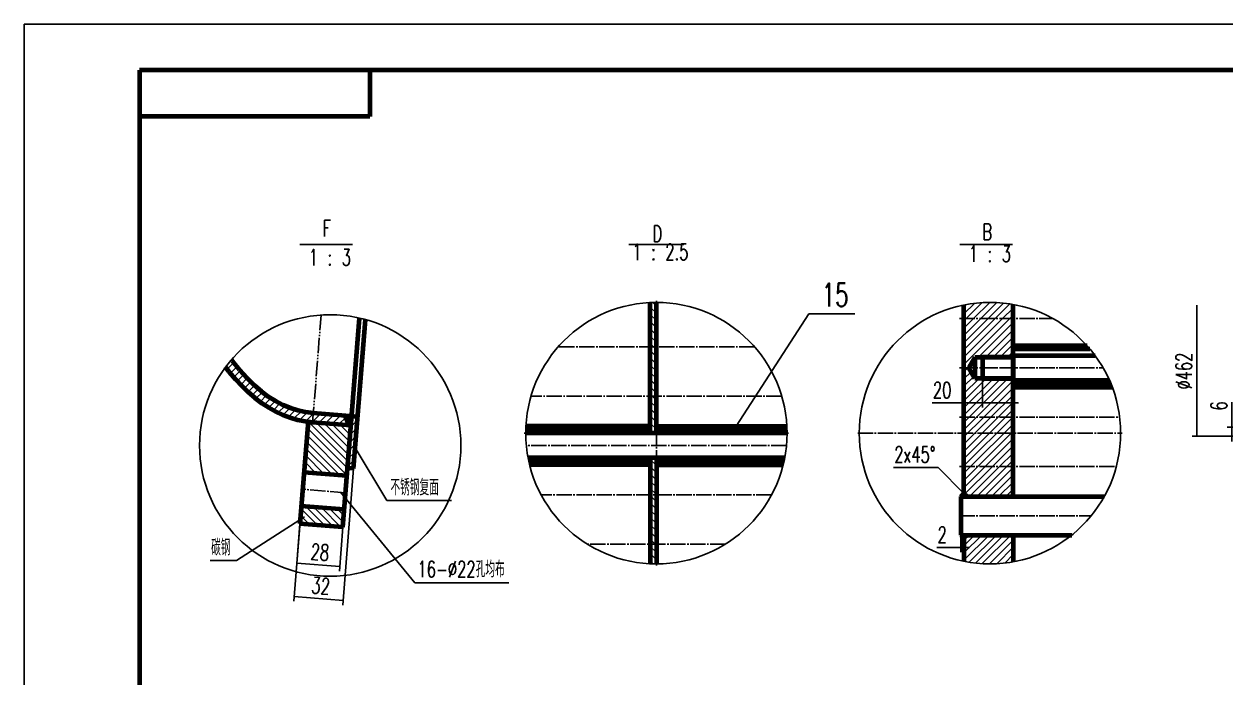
# Model space of a CAD drawing. Header units: millimetres. Extents: x -2673 to 2673, y -4526 to 1890.
# Drawn here: x -2673 to -327, y 615 to 1890 of the extents above; entities that cross this region are included whole.
import ezdxf

# ---------------------------------------------------------------- set-up
doc = ezdxf.new("R2010")
doc.units = ezdxf.units.MM
doc.linetypes.add('EB_DASHDOT', pattern=[39, 30, -3, 3, -3])
doc.linetypes.add('EB_DASHDOTDOT', pattern=[45, 30, -3, 3, -3, 3, -3])
for name, color, linetype, lineweight in [('CAXA0', 7, 'Continuous', 70), ('CAXA1', 1, 'EB_DASHDOT', 25), ('CAXA3', 7, 'Continuous', 25), ('CAXA4', 3, 'Continuous', 25), ('CAXA5', 4, 'Continuous', 25)]:
    doc.layers.add(name, color=color, linetype=linetype, lineweight=lineweight)
doc.styles.add('机械', font='txt.shx', dxfattribs={"width": 0.667, "height": 15, "bigfont": 'gbcbig.shx'})
doc.dimstyles.new('标准', dxfattribs={"dimscale": 9, "dimtxt": 3.5, "dimasz": 1.2, "dimexe": 1, "dimexo": 0, "dimtad": 1, "dimdec": 1, "dimzin": 12, "dimdsep": 46, "dimtxsty": '机械', "dimcen": 0, "dimdle": 1.1, "dimaunit": 1, "dimazin": 2, "dimtfac": 1, "dimtdec": 3, "dimtmove": 0, "dimatfit": 3, "dimfxl": 0, "dimtolj": 1, "dimtzin": 0, "dimarcsym": 0})

# ---------------------------------------------------------------- blocks, each defined once
blk = doc.blocks.new('CAXBLOCK40')
at = {"layer": 'CAXA3', "color": 0, "linetype": 'Continuous', "lineweight": 25}
for p, q in [((-1439, 1028.9), (-1451, 1040.9)), ((-1439, 1043.1), (-1440.1, 1044.1)), ((-1439, 1014.8), (-1451, 1026.8)), ((-1439, 1000.6), (-1451, 1012.6)), ((-1439, 986.5), (-1451, 998.5)), ((-1439, 972.3), (-1451, 984.3)), ((-1439, 958.2), (-1451, 970.2)), ((-1439, 944.1), (-1451, 956.1)), ((-1439, 929.9), (-1451, 941.9)), ((-1439, 915.8), (-1451, 927.8)), ((-1439, 901.6), (-1451, 913.6)), ((-1439, 887.5), (-1451, 899.5)), ((-1441.5, 875.8), (-1451, 885.3)), ((-1439, 859.2), (-1451, 871.2)), ((-1439, 873.3), (-1441.5, 875.8)), ((-1439, 845.1), (-1451, 857.1)), ((-1445.3, 837.2), (-1451, 842.9))]:
    blk.add_line(p, q, dxfattribs=at)
blk = doc.blocks.new('CAXBLOCK41')
at = {"layer": 'CAXA3', "color": 0, "linetype": 'Continuous', "lineweight": 25}
for p, q in [((-1439, 1142), (-1451, 1154)), ((-1439, 1156.2), (-1447.1, 1164.3)), ((-1439, 1127.9), (-1451, 1139.9)), ((-1439, 1113.8), (-1451, 1125.8)), ((-1439, 1099.6), (-1451, 1111.6)), ((-1445.7, 1092.1), (-1451, 1097.5))]:
    blk.add_line(p, q, dxfattribs=at)
blk = doc.blocks.new('CAXBLOCK42')
at = {"layer": 'CAXA3', "color": 0, "linetype": 'Continuous', "lineweight": 25}
for p, q in [((-1439, 1325.9), (-1451, 1337.9)), ((-1439, 1340), (-1446, 1347)), ((-1439, 1311.8), (-1451, 1323.8)), ((-1439, 1297.6), (-1451, 1309.6)), ((-1439, 1283.5), (-1451, 1295.5)), ((-1439, 1269.3), (-1451, 1281.3)), ((-1444.3, 1260.4), (-1451, 1267.2)), ((-1439, 1241), (-1451, 1253)), ((-1439, 1255.2), (-1444.3, 1260.4)), ((-1439, 1226.9), (-1451, 1238.9)), ((-1439, 1212.8), (-1451, 1224.8)), ((-1439, 1198.6), (-1451, 1210.6)), ((-1439, 1184.5), (-1451, 1196.5)), ((-1439, 1170.3), (-1451, 1182.3)), ((-1447.1, 1164.3), (-1451, 1168.2))]:
    blk.add_line(p, q, dxfattribs=at)
blk = doc.blocks.new('CAXBLOCK43')
at = {"layer": 'CAXA3', "color": 0, "linetype": 'Continuous', "lineweight": 25}
for p, q in [((-838.7, 1325.1), (-818.4, 1345.3)), ((-838.7, 1339.2), (-835.1, 1342.8)), ((-834.2, 1315.4), (-802.9, 1346.7)), ((-820, 1315.4), (-788.3, 1347.1)), ((-805.9, 1315.4), (-774.5, 1346.8)), ((-791.8, 1315.4), (-761.4, 1345.8)), ((-777.6, 1315.4), (-748.9, 1344.1)), ((-838.7, 1226.1), (-749.3, 1315.4)), ((-838.7, 1240.2), (-763.5, 1315.4)), ((-838.7, 1254.4), (-777.6, 1315.4)), ((-838.7, 1268.5), (-791.8, 1315.4)), ((-838.7, 1282.6), (-805.9, 1315.4)), ((-838.7, 1296.8), (-820, 1315.4)), ((-838.7, 1310.9), (-834.2, 1315.4)), ((-763.5, 1315.4), (-742.7, 1336.2)), ((-749.3, 1315.4), (-742.7, 1322.1)), ((-810.9, 1239.7), (-742.7, 1307.9)), ((-796.8, 1239.7), (-742.7, 1293.8)), ((-782.7, 1239.7), (-742.7, 1279.6)), ((-768.5, 1239.7), (-742.7, 1265.5)), ((-754.4, 1239.7), (-742.7, 1251.4)), ((-831.3, 1219.3), (-826.9, 1223.7)), ((-838.7, 1211.9), (-831.3, 1219.3)), ((-838.7, 1197.8), (-825, 1211.5)), ((-838.7, 1183.6), (-819.8, 1202.5)), ((-838.7, 1127.1), (-766.9, 1198.9)), ((-838.7, 1141.2), (-781, 1198.9)), ((-838.7, 1155.4), (-795.2, 1198.9)), ((-838.7, 1169.5), (-809.3, 1198.9)), ((-828.5, 1123.1), (-752.8, 1198.9)), ((-814.4, 1123.1), (-742.7, 1194.8)), ((-800.2, 1123.1), (-742.7, 1180.7)), ((-786.1, 1123.1), (-742.7, 1166.5)), ((-771.9, 1123.1), (-742.7, 1152.4)), ((-757.8, 1123.1), (-742.7, 1138.2)), ((-838.7, 1042.2), (-757.8, 1123.1)), ((-838.7, 1056.4), (-771.9, 1123.1)), ((-838.7, 1070.5), (-786.1, 1123.1)), ((-838.7, 1084.7), (-800.2, 1123.1)), ((-838.7, 1098.8), (-814.4, 1123.1)), ((-838.7, 1112.9), (-828.5, 1123.1)), ((-838.7, 1028.1), (-743.6, 1123.1)), ((-825.7, 1027), (-742.7, 1109.9)), ((-743.6, 1123.1), (-742.7, 1124.1)), ((-811.5, 1027), (-742.7, 1095.8)), ((-797.4, 1027), (-742.7, 1081.7)), ((-783.2, 1027), (-742.7, 1067.5)), ((-769.1, 1027), (-742.7, 1053.4)), ((-754.9, 1027), (-742.7, 1039.2)), ((-838.7, 1013.9), (-825.7, 1027)), ((-838.7, 999.8), (-811.5, 1027)), ((-838.7, 985.7), (-797.4, 1027)), ((-838.7, 971.5), (-783.2, 1027)), ((-827.7, 968.3), (-769.1, 1027)), ((-813.6, 968.3), (-754.9, 1027)), ((-799.5, 968.3), (-742.7, 1025.1)), ((-785.3, 968.3), (-742.7, 1010.9)), ((-771.2, 968.3), (-742.7, 996.8)), ((-757, 968.3), (-742.7, 982.7)), ((-742.9, 968.3), (-742.7, 968.5)), ((-838.7, 886.7), (-832, 893.3)), ((-838.7, 872.5), (-817.9, 893.3)), ((-838.7, 858.4), (-803.7, 893.3)), ((-838.7, 844.2), (-789.6, 893.3)), ((-828.4, 840.4), (-775.5, 893.3)), ((-816, 838.7), (-761.3, 893.3)), ((-802.9, 837.6), (-747.2, 893.3)), ((-789.2, 837.2), (-742.7, 883.7)), ((-774.7, 837.5), (-742.7, 869.5)), ((-759.3, 838.8), (-742.7, 855.4)), ((-742.7, 841.2), (-742.7, 841.2))]:
    blk.add_line(p, q, dxfattribs=at)
blk = doc.blocks.new('*CAXBLOCK5354')
at = {"layer": 'CAXA0', "linetype": 'Continuous', "lineweight": 25}
for points in [[(-316.3, 1104), (-314.9, 1114.8), (-317.6, 1114.8)], [(-316.3, 1086), (-314.9, 1075.2), (-317.6, 1075.2)]]:
    blk.add_hatch(color=0, dxfattribs=at).paths.add_polyline_path(points, flags=0)
at = {"layer": 'CAXA0', "color": 0, "linetype": 'Continuous', "lineweight": 25}
for p, q in [((-316.3, 1076.1), (-316.3, 1152.8)), ((-271.6, 1104), (-325.3, 1104)), ((-271.8, 1086), (-325.3, 1086))]:
    blk.add_line(p, q, dxfattribs=at)
at = {"layer": 'CAXA0', "color": 0, "linetype": 'Continuous', "lineweight": 25, "insert": (-356.9, 1136.2), "char_height": 31.5, "attachment_point": 1, "rotation": 90, "style": '机械'}
blk.add_mtext('6', dxfattribs=at)
blk = doc.blocks.new('*CAXBLOCK5455')
at = {"layer": 'CAXA0', "linetype": 'Continuous', "lineweight": 25}
blk.add_hatch(color=0, dxfattribs=at).paths.add_polyline_path([(-384.1, 1086), (-382.7, 1096.8), (-385.4, 1096.8)], flags=0)
at = {"layer": 'CAXA0', "color": 0, "linetype": 'Continuous', "lineweight": 25}
for p, q in [((-384.1, 1086), (-384.1, 1341.8)), ((-271.8, 1086), (-393.1, 1086))]:
    blk.add_line(p, q, dxfattribs=at)
at = {"layer": 'CAXA0', "color": 0, "linetype": 'Continuous', "lineweight": 25, "insert": (-425.3, 1177.1), "char_height": 31.5, "attachment_point": 1, "rotation": 90, "style": '机械'}
blk.add_mtext('{%%C}462', dxfattribs=at)
blk = doc.blocks.new('CAXBLOCK98')
at = {"layer": 'CAXA3', "color": 0, "linetype": 'Continuous', "lineweight": 25}
for p, q in [((-2276.3, 1216.8), (-2263.4, 1229.7)), ((-2270.1, 1208.9), (-2257.2, 1221.8)), ((-2263.6, 1201.2), (-2250.9, 1214)), ((-2257, 1193.7), (-2244.2, 1206.5)), ((-2250.2, 1186.4), (-2237.5, 1199.1)), ((-2243.1, 1179.3), (-2230.3, 1192.1)), ((-2235.9, 1172.4), (-2223.1, 1185.1)), ((-2228.3, 1165.8), (-2215.5, 1178.6)), ((-2220.5, 1159.4), (-2207.7, 1172.3)), ((-2212.5, 1153.4), (-2199.6, 1166.3)), ((-2204.1, 1147.6), (-2191.1, 1160.6)), ((-2195.5, 1142), (-2182.4, 1155.1)), ((-2186.5, 1136.9), (-2173.1, 1150.3)), ((-2177.1, 1132.2), (-2163.6, 1145.7)), ((-2167.4, 1127.7), (-2153.6, 1141.5)), ((-2157.2, 1123.8), (-2142.9, 1138.1)), ((-2146.4, 1120.4), (-2131.7, 1135.2)), ((-2135.2, 1117.5), (-2119.8, 1132.9)), ((-2123.4, 1115.2), (-2108.5, 1130)), ((-2109.7, 1114.7), (-2094.1, 1130.3)), ((-2108.5, 1130), (-2107.2, 1131.4)), ((-2097.7, 1112.5), (-2081, 1129.3)), ((-2084.6, 1111.5), (-2067.9, 1128.2)), ((-2071.5, 1110.5), (-2054.8, 1127.2)), ((-2110.8, 1113.6), (-2109.7, 1114.7)), ((-2058.4, 1109.4), (-2045.3, 1122.6)), ((-2045.3, 1108.4), (-2041, 1112.7))]:
    blk.add_line(p, q, dxfattribs=at)
blk = doc.blocks.new('CAXBLOCK99')
at = {"layer": 'CAXA3', "color": 0, "linetype": 'Continuous', "lineweight": 25}
for p, q in [((-1686.4, 1099.6), (-1680.4, 1105.6)), ((-1672.2, 1099.6), (-1666.2, 1105.6)), ((-1658.1, 1099.6), (-1652.1, 1105.6)), ((-1643.9, 1099.6), (-1637.9, 1105.6)), ((-1629.8, 1099.6), (-1623.8, 1105.6)), ((-1615.6, 1099.6), (-1609.6, 1105.6)), ((-1601.5, 1099.6), (-1595.5, 1105.6)), ((-1587.4, 1099.6), (-1581.4, 1105.6)), ((-1573.2, 1099.6), (-1567.2, 1105.6)), ((-1559.1, 1099.6), (-1553.1, 1105.6)), ((-1544.9, 1099.6), (-1538.9, 1105.6)), ((-1530.8, 1099.6), (-1524.8, 1105.6)), ((-1516.6, 1099.6), (-1510.6, 1105.6)), ((-1502.5, 1099.6), (-1496.5, 1105.6)), ((-1488.4, 1099.6), (-1482.4, 1105.6)), ((-1474.2, 1099.6), (-1468.2, 1105.6)), ((-1460.1, 1099.6), (-1454.1, 1105.6)), ((-1431.8, 1099.6), (-1425.8, 1105.6)), ((-1417.7, 1099.6), (-1411.7, 1105.6)), ((-1403.5, 1099.6), (-1397.5, 1105.6)), ((-1389.4, 1099.6), (-1383.4, 1105.6)), ((-1375.2, 1099.6), (-1369.2, 1105.6)), ((-1361.1, 1099.6), (-1355.1, 1105.6)), ((-1346.9, 1099.6), (-1340.9, 1105.6)), ((-1332.8, 1099.6), (-1326.8, 1105.6)), ((-1318.7, 1099.6), (-1312.7, 1105.6)), ((-1304.5, 1099.6), (-1298.5, 1105.6)), ((-1290.4, 1099.6), (-1284.4, 1105.6)), ((-1276.2, 1099.6), (-1270.2, 1105.6)), ((-1262.1, 1099.6), (-1256.1, 1105.6)), ((-1247.9, 1099.6), (-1241.9, 1105.6)), ((-1233.8, 1099.6), (-1227.8, 1105.6)), ((-1219.7, 1099.6), (-1213.7, 1105.6)), ((-1205.5, 1099.6), (-1199.5, 1105.6)), ((-1191.4, 1099.6), (-1185.4, 1105.6)), ((-1684.6, 1030.6), (-1678.6, 1036.6)), ((-1670.5, 1030.6), (-1664.5, 1036.6)), ((-1656.4, 1030.6), (-1650.4, 1036.6)), ((-1642.2, 1030.6), (-1636.2, 1036.6)), ((-1628.1, 1030.6), (-1622.1, 1036.6)), ((-1613.9, 1030.6), (-1607.9, 1036.6)), ((-1599.8, 1030.6), (-1593.8, 1036.6)), ((-1585.6, 1030.6), (-1579.6, 1036.6)), ((-1571.5, 1030.6), (-1565.5, 1036.6)), ((-1557.4, 1030.6), (-1551.4, 1036.6)), ((-1543.2, 1030.6), (-1537.2, 1036.6)), ((-1529.1, 1030.6), (-1523.1, 1036.6)), ((-1514.9, 1030.6), (-1508.9, 1036.6)), ((-1500.8, 1030.6), (-1494.8, 1036.6)), ((-1486.7, 1030.6), (-1480.7, 1036.6)), ((-1472.5, 1030.6), (-1466.5, 1036.6)), ((-1458.4, 1030.6), (-1452.4, 1036.6)), ((-1439, 1035.8), (-1438.2, 1036.6)), ((-1430.1, 1030.6), (-1424.1, 1036.6)), ((-1415.9, 1030.6), (-1409.9, 1036.6)), ((-1401.8, 1030.6), (-1395.8, 1036.6)), ((-1387.7, 1030.6), (-1381.7, 1036.6)), ((-1373.5, 1030.6), (-1367.5, 1036.6)), ((-1359.4, 1030.6), (-1353.4, 1036.6)), ((-1345.2, 1030.6), (-1339.2, 1036.6)), ((-1331.1, 1030.6), (-1325.1, 1036.6)), ((-1316.9, 1030.6), (-1310.9, 1036.6)), ((-1302.8, 1030.6), (-1296.8, 1036.6)), ((-1288.7, 1030.6), (-1282.7, 1036.6)), ((-1274.5, 1030.6), (-1268.5, 1036.6)), ((-1260.4, 1030.6), (-1254.4, 1036.6)), ((-1246.2, 1030.6), (-1240.2, 1036.6)), ((-1232.1, 1030.6), (-1226.1, 1036.6)), ((-1218, 1030.6), (-1212, 1036.6)), ((-1203.8, 1030.6), (-1197.8, 1036.6))]:
    blk.add_line(p, q, dxfattribs=at)
blk = doc.blocks.new('CAXBLOCK100')
at = {"layer": 'CAXA3', "color": 0, "linetype": 'Continuous', "lineweight": 25}
for p, q in [((-2035.3, 1104.2), (-2022.2, 1117.3)), ((-2034.1, 1119.6), (-2028.6, 1125.1)), ((-2037.8, 1073.5), (-2024.7, 1086.6)), ((-2036.5, 1088.9), (-2023.5, 1101.9)), ((-2040.2, 1042.8), (-2027.1, 1055.9)), ((-2039, 1058.1), (-2025.9, 1071.2)), ((-2041.4, 1027.4), (-2028.4, 1040.5)), ((-2031.7, 1023), (-2029.6, 1025.1))]:
    blk.add_line(p, q, dxfattribs=at)
blk = doc.blocks.new('CAXBLOCK101')
at = {"layer": 'CAXA3', "color": 0, "linetype": 'Continuous', "lineweight": 25}
for p, q in [((-2040.7, 1036.6), (-2118.7, 1114.6)), ((-2039.7, 1049.7), (-2102.9, 1113)), ((-2038.6, 1062.8), (-2087.5, 1111.7)), ((-2037.6, 1075.9), (-2072.2, 1110.5)), ((-2036.5, 1089), (-2056.8, 1109.3)), ((-2035.5, 1102.1), (-2041.5, 1108.1)), ((-2042.8, 1010.4), (-2120.8, 1088.5)), ((-2041.7, 1023.5), (-2119.8, 1101.6)), ((-2071.8, 1011.2), (-2122.9, 1062.3)), ((-2056.5, 1010), (-2121.9, 1075.4)), ((-2102.6, 1013.6), (-2125, 1036.1)), ((-2087.2, 1012.4), (-2124, 1049.2)), ((-2117.9, 1014.8), (-2126.1, 1023))]:
    blk.add_line(p, q, dxfattribs=at)
blk = doc.blocks.new('CAXBLOCK102')
at = {"layer": 'CAXA3', "color": 0, "linetype": 'Continuous', "lineweight": 25}
for p, q in [((-2100.6, 912.6), (-2132.3, 944.4)), ((-2085.2, 911.4), (-2122.8, 949)), ((-2069.9, 910.2), (-2107.5, 947.8)), ((-2054.5, 909), (-2092.1, 946.6)), ((-2050.1, 918.7), (-2076.7, 945.4)), ((-2049, 931.8), (-2061.4, 944.1)), ((-2131.3, 915.1), (-2134.4, 918.2)), ((-2115.9, 913.9), (-2133.3, 931.3))]:
    blk.add_line(p, q, dxfattribs=at)
blk = doc.blocks.new('*CAXBLOCK103104')
at = {"layer": 'CAXA0', "linetype": 'Continuous', "lineweight": 25}
for points in [[(-2140.7, 838.6), (-2130.1, 836.4), (-2129.8, 839.1)], [(-2057, 832), (-2067.9, 831.5), (-2067.6, 834.2)]]:
    blk.add_hatch(color=0, dxfattribs=at).paths.add_polyline_path(points, flags=0)
at = {"layer": 'CAXA0', "color": 0, "linetype": 'Continuous', "lineweight": 25}
for p, q in [((-2134.6, 915.4), (-2141.4, 829.7)), ((-2050.9, 908.7), (-2057.7, 823)), ((-2140.7, 838.6), (-2057, 832))]:
    blk.add_line(p, q, dxfattribs=at)
at = {"layer": 'CAXA0', "color": 0, "linetype": 'Continuous', "lineweight": 25, "insert": (-2112.2, 877.1), "char_height": 31.5, "attachment_point": 1, "rotation": 355.4516, "style": '机械'}
blk.add_mtext('28', dxfattribs=at)
blk = doc.blocks.new('*CAXBLOCK104105')
at = {"layer": 'CAXA4', "linetype": 'Continuous', "lineweight": 25}
for points in [[(-2145.9, 773.5), (-2135.2, 771.3), (-2135, 774)], [(-2050.2, 765.9), (-2061.1, 765.4), (-2060.9, 768.1)]]:
    blk.add_hatch(color=0, dxfattribs=at).paths.add_polyline_path(points, flags=0)
at = {"layer": 'CAXA4', "color": 0, "linetype": 'Continuous', "lineweight": 25}
for p, q in [((-2118.8, 1114.6), (-2146.6, 764.5)), ((-2029.8, 1022.9), (-2050.9, 756.9)), ((-2145.9, 773.5), (-2050.2, 765.9))]:
    blk.add_line(p, q, dxfattribs=at)
at = {"layer": 'CAXA4', "color": 0, "linetype": 'Continuous', "lineweight": 25, "insert": (-2110.6, 811.4), "char_height": 31.5, "attachment_point": 1, "rotation": 355.4516, "style": '机械'}
blk.add_mtext('32', dxfattribs=at)
blk = doc.blocks.new('*CAXBLOCK106107')
at = {"layer": 'CAXA4', "linetype": 'Continuous', "lineweight": 25}
blk.add_hatch(color=0, dxfattribs=at).paths.add_polyline_path([(-2125.8, 929.1), (-2135.6, 924.4), (-2134.1, 922.1)], flags=0)
at = {"layer": 'CAXA4', "color": 0, "linetype": 'Continuous', "lineweight": 25}
for p, q in [((-2125.8, 929.1), (-2258.1, 843.6)), ((-2258.1, 843.6), (-2309.5, 843.6))]:
    blk.add_line(p, q, dxfattribs=at)
at = {"layer": 'CAXA4', "color": 0, "linetype": 'Continuous', "lineweight": 25, "insert": (-2307.9, 884.9), "char_height": 31.5, "attachment_point": 1, "style": '机械'}
blk.add_mtext('碳钢', dxfattribs=at)
blk = doc.blocks.new('CAXBLOCK165', base_point=(-1051.5, 1324.5))
at = {"layer": 'CAXA3', "linetype": 'Continuous', "lineweight": 25}
blk.add_hatch(color=0, dxfattribs=at).paths.add_polyline_path([(-1281.9, 1105.6), (-1281.9, 1105.9), (-1282, 1106.1), (-1282.1, 1106.3), (-1282.2, 1106.4), (-1282.3, 1106.6), (-1282.5, 1106.7), (-1282.7, 1106.8), (-1282.9, 1106.9), (-1283.1, 1107), (-1283.3, 1107), (-1283.5, 1107), (-1283.7, 1106.9), (-1283.9, 1106.8), (-1284.1, 1106.7), (-1284.2, 1106.6), (-1284.4, 1106.4), (-1284.5, 1106.3), (-1284.6, 1106.1), (-1284.6, 1105.9), (-1284.6, 1105.6), (-1284.6, 1105.4), (-1284.6, 1105.2), (-1284.5, 1105), (-1284.4, 1104.9), (-1284.2, 1104.7), (-1284.1, 1104.6), (-1283.9, 1104.4), (-1283.7, 1104.4), (-1283.5, 1104.3), (-1283.3, 1104.3), (-1283.1, 1104.3), (-1282.9, 1104.4), (-1282.7, 1104.4), (-1282.5, 1104.6), (-1282.3, 1104.7), (-1282.2, 1104.9), (-1282.1, 1105), (-1282, 1105.2), (-1281.9, 1105.4)], flags=0)
at = {"layer": 'CAXA3', "color": 0, "linetype": 'Continuous', "lineweight": 25}
for p, q in [((-1283.3, 1105.6), (-1141.5, 1324.5)), ((-1141.5, 1324.5), (-1051.5, 1324.5))]:
    blk.add_line(p, q, dxfattribs=at)
at = {"layer": 'CAXA3', "color": 0, "linetype": 'Continuous', "lineweight": 25, "insert": (-1115.9, 1384.3), "char_height": 45, "attachment_point": 1, "style": '机械'}
blk.add_mtext('15', dxfattribs=at)
blk = doc.blocks.new('CAXBLOCK164', base_point=(-1283.3, 1105.6))
at = {"layer": 'CAXA3', "color": 0, "linetype": 'ByBlock', "lineweight": -2}
blk.add_blockref('CAXBLOCK165', (-1051.5, 1324.5), dxfattribs=at)
blk = doc.blocks.new('CAXBLOCK174', base_point=(2583, -1800))
at = {"layer": 'CAXA0', "linetype": 'Continuous', "lineweight": 70}
for p, q in [((2583, 1800), (-2448, 1800)), ((-2448, 1800), (-2448, -1800))]:
    blk.add_line(p, q, dxfattribs=at)
at = {"layer": 'CAXA0'}
for p, q in [((-1998, 1800), (-1998, 1710)), ((-1998, 1710), (-2448, 1710))]:
    blk.add_line(p, q, dxfattribs=at)
at = {"layer": 'CAXA3', "linetype": 'Continuous', "lineweight": 25}
for p, q in [((-2673, 1890), (2673, 1890)), ((-2673, -1890), (-2673, 1890))]:
    blk.add_line(p, q, dxfattribs=at)
blk = doc.blocks.new('*CAXBLOCK199200')
at = {"layer": 'CAXA4', "linetype": 'Continuous', "lineweight": 25}
for points in [[(-802.5, 1151.1), (-813.3, 1152.4), (-813.3, 1149.7)], [(-742.7, 1151.1), (-731.9, 1152.4), (-731.9, 1149.7)]]:
    blk.add_hatch(color=0, dxfattribs=at).paths.add_polyline_path(points, flags=0)
at = {"layer": 'CAXA4', "color": 0, "linetype": 'Continuous', "lineweight": 25}
for p, q in [((-802.5, 1195.3), (-802.5, 1142.1)), ((-742.7, 1195.3), (-742.7, 1142.1)), ((-732.8, 1151.1), (-900.9, 1151.1))]:
    blk.add_line(p, q, dxfattribs=at)
at = {"layer": 'CAXA4', "color": 0, "linetype": 'Continuous', "lineweight": 25, "insert": (-899.3, 1191.7), "char_height": 31.5, "attachment_point": 1, "style": '机械'}
blk.add_mtext('20', dxfattribs=at)
blk = doc.blocks.new('*CAXBLOCK200201')
at = {"layer": 'CAXA4', "color": 0, "linetype": 'Continuous', "lineweight": 25}
for p, q in [((-889.3, 1025), (-976.3, 1025)), ((-838.7, 974.3), (-889.3, 1025))]:
    blk.add_line(p, q, dxfattribs=at)
at = {"layer": 'CAXA4', "color": 0, "linetype": 'Continuous', "lineweight": 25, "insert": (-974.7, 1066.1), "char_height": 31.5, "attachment_point": 1, "style": '机械'}
blk.add_mtext('2x45{%%D}', dxfattribs=at)
blk = doc.blocks.new('*CAXBLOCK201202')
at = {"layer": 'CAXA4', "linetype": 'Continuous', "lineweight": 25}
for points in [[(-844.7, 868.9), (-855.5, 867.6), (-855.5, 870.3)], [(-838.7, 868.9), (-827.9, 867.6), (-827.9, 870.3)]]:
    blk.add_hatch(color=0, dxfattribs=at).paths.add_polyline_path(points, flags=0)
at = {"layer": 'CAXA4', "color": 0, "linetype": 'Continuous', "lineweight": 25}
for p, q in [((-844.7, 893.3), (-844.7, 859.9)), ((-838.7, 893.3), (-838.7, 859.9)), ((-891.8, 868.9), (-828.8, 868.9))]:
    blk.add_line(p, q, dxfattribs=at)
at = {"layer": 'CAXA4', "color": 0, "linetype": 'Continuous', "lineweight": 25, "insert": (-890.2, 909.6), "char_height": 31.5, "attachment_point": 1, "style": '机械'}
blk.add_mtext('2', dxfattribs=at)
blk = doc.blocks.new('*CAXBLOCK205206')
at = {"layer": 'CAXA3', "linetype": 'Continuous', "lineweight": 25}
blk.add_hatch(color=0, dxfattribs=at).paths.add_polyline_path([(-2055.4, 976.8), (-2049.5, 967.6), (-2047.5, 969.3)], flags=0)
at = {"layer": 'CAXA3', "color": 0, "linetype": 'Continuous', "lineweight": 25}
for p, q in [((-2055.4, 976.8), (-1910.3, 800.1)), ((-1910.3, 800.1), (-1727.2, 800.1))]:
    blk.add_line(p, q, dxfattribs=at)
at = {"layer": 'CAXA3', "color": 0, "linetype": 'Continuous', "lineweight": 25, "insert": (-1905.2, 842.5), "char_height": 31.5, "attachment_point": 1, "style": '机械'}
blk.add_mtext('16-{%%C}22孔均布', dxfattribs=at)
blk = doc.blocks.new('*CAXBLOCK206207')
at = {"layer": 'CAXA3', "linetype": 'Continuous', "lineweight": 25}
blk.add_hatch(color=0, dxfattribs=at).paths.add_polyline_path([(-2026.5, 1063.8), (-2022.1, 1053.8), (-2019.8, 1055.2)], flags=0)
at = {"layer": 'CAXA3', "color": 0, "linetype": 'Continuous', "lineweight": 25}
for p, q in [((-2026.5, 1063.8), (-1964.7, 960.8)), ((-1964.7, 960.8), (-1838.8, 960.8))]:
    blk.add_line(p, q, dxfattribs=at)
at = {"layer": 'CAXA3', "color": 0, "linetype": 'Continuous', "lineweight": 25, "insert": (-1958, 1002.1), "char_height": 31.5, "attachment_point": 1, "style": '机械'}
blk.add_mtext('不锈钢复面', dxfattribs=at)

msp = doc.modelspace()

# ---------------------------------------------------------------- hatches: boundary and pattern name
at = {"layer": 'CAXA0', "linetype": 'Continuous', "lineweight": 25}
msp.add_hatch(color=256, dxfattribs=at).paths.add_polyline_path([(-2038.909, 1107.869), (-2035.057, 1107.563), (-2033.629, 1125.506), (-2046.996, 1126.569)], flags=0)
at = {"layer": 'CAXA3', "linetype": 'Continuous', "lineweight": 25}
for points in [[(-844.68, 968.314), (-832.68, 968.314), (-838.68, 974.314)], [(-844.68, 893.314), (-832.68, 893.314), (-838.68, 887.314)]]:
    msp.add_hatch(color=256, dxfattribs=at).paths.add_polyline_path(points, flags=0)

# ---------------------------------------------------------------- linework, layer by layer
at = {"layer": 'CAXA0', "linetype": 'Continuous', "lineweight": 25}
msp.add_line((-846.659, 1459.774), (-743.881, 1459.774), dxfattribs=at)
at = {"layer": 'CAXA0'}
for p, q in [((-1451.03, 1092.146), (-1451.03, 1346.863)), ((-1439.03, 1092.146), (-1439.03, 1347.146)), ((-838.68, 974.314), (-838.68, 1342.072)), ((-742.68, 968.314), (-742.68, 1343.08)), ((-2050.877, 908.691), (-2018.423, 1316.66)), ((-2029.756, 1022.876), (-2006.624, 1313.649)), ((-802.68, 1243.264), (-802.68, 1195.264)), ((-742.68, 1262.764), (-598.539, 1262.764)), ((-742.68, 1256.764), (-593.304, 1256.764)), ((-742.68, 1243.264), (-742.68, 1195.264)), ((-742.68, 1243.264), (-582.652, 1243.264)), ((-2272.435, 1211.738), (-2279.558, 1221.158)), ((-2265.914, 1232.803), (-2267.877, 1235.604)), ((-2265.914, 1232.803), (-2252.335, 1215.606)), ((-817.68, 1239.664), (-829.458, 1219.264)), ((-817.68, 1239.664), (-817.68, 1198.864)), ((-742.68, 1239.664), (-817.68, 1239.664)), ((-2272.435, 1211.738), (-2260.436, 1197.402)), ((-2260.436, 1197.402), (-2248.079, 1184.121)), ((-2252.335, 1215.606), (-2238.258, 1199.87)), ((-2238.258, 1199.87), (-2223.737, 1185.655)), ((-817.68, 1198.864), (-829.458, 1219.264)), ((-742.68, 1198.864), (-817.68, 1198.864)), ((-2248.079, 1184.121), (-2235.386, 1171.919)), ((-2223.737, 1185.655), (-2210.168, 1174.077)), ((-2210.168, 1174.077), (-2196.317, 1163.847)), ((-742.68, 1195.264), (-554.831, 1195.264)), ((-742.68, 1187.764), (-551.657, 1187.764)), ((-742.68, 1181.764), (-549.318, 1181.764)), ((-2235.386, 1171.919), (-2222.377, 1160.816)), ((-2222.377, 1160.816), (-2209.08, 1150.835)), ((-2209.08, 1150.835), (-2195.512, 1141.989)), ((-2196.317, 1163.847), (-2182.211, 1154.984)), ((-2182.211, 1154.984), (-2167.859, 1147.495)), ((-2195.512, 1141.989), (-2181.698, 1134.295)), ((-2181.698, 1134.295), (-2167.666, 1127.767)), ((-2167.859, 1147.495), (-2153.285, 1141.391)), ((-2167.666, 1127.767), (-2153.436, 1122.416)), ((-2153.285, 1141.391), (-2138.506, 1136.68)), ((-2138.506, 1136.68), (-2123.537, 1133.367)), ((-2123.537, 1133.367), (-2108.393, 1131.454)), ((-2109.604, 1131.55), (-2021.667, 1124.554)), ((-2038.909, 1107.869), (-2046.996, 1126.569)), ((-2153.436, 1122.416), (-2139.035, 1118.252)), ((-2139.035, 1118.252), (-2124.487, 1115.282)), ((-2118.763, 1114.59), (-2134.613, 915.352)), ((-2124.487, 1115.282), (-2109.82, 1113.51)), ((-2111.031, 1113.607), (-2035.057, 1107.563)), ((-1451.03, 1105.646), (-1693.673, 1105.646)), ((-1439.03, 1105.646), (-1184.388, 1105.646)), ((-1184.03, 1092.146), (-1694.03, 1092.146)), ((-1451.03, 1099.646), (-1693.92, 1099.646)), ((-1439.03, 1099.646), (-1184.141, 1099.646)), ((-1188.589, 1044.146), (-1689.472, 1044.146)), ((-1451.03, 1036.646), (-1687.917, 1036.646)), ((-1451.03, 1044.146), (-1451.03, 837.428)), ((-1439.03, 1044.146), (-1439.03, 837.146)), ((-1439.03, 1036.646), (-1190.143, 1036.646)), ((-2042.907, 1008.875), (-2126.643, 1015.536)), ((-2029.756, 1022.876), (-2041.718, 1023.827)), ((-1451.03, 1030.646), (-1686.503, 1030.646)), ((-1439.03, 1030.646), (-1191.557, 1030.646)), ((-844.68, 968.314), (-844.68, 893.314)), ((-844.68, 968.314), (-832.68, 968.314)), ((-832.68, 968.314), (-565.14, 968.314)), ((-2048.141, 943.082), (-2131.877, 949.744)), ((-2050.877, 908.691), (-2134.613, 915.352)), ((-844.68, 893.314), (-628.398, 893.314)), ((-844.68, 893.314), (-832.68, 893.314)), ((-838.68, 893.314), (-838.68, 842.225)), ((-742.68, 893.314), (-742.68, 841.218))]:
    msp.add_line(p, q, dxfattribs=at)
at = {"layer": 'CAXA0', "linetype": 'EB_DASHDOTDOT', "lineweight": 25}
msp.add_line((-2109.82, 1113.51), (-2093.192, 1322.536), dxfattribs=at)
at = {"layer": 'CAXA0', "linetype": 'Continuous', "lineweight": 25}
msp.add_circle((-788.053, 1092.149), 255, dxfattribs=at)
at = {"layer": 'CAXA1', "linetype": 'EB_DASHDOT', "lineweight": 25}
for p, q in [((-1439.03, 834.146), (-1439.03, 1350.146)), ((-733.68, 1219.264), (-838.458, 1219.264)), ((-1697.03, 1092.146), (-1181.03, 1092.146)), ((-1046.053, 1092.149), (-530.053, 1092.149)), ((-847.68, 930.814), (-590.579, 930.814))]:
    msp.add_line(p, q, dxfattribs=at)
at = {"layer": 'CAXA1'}
for p, q in [((-847.68, 1315.414), (-664.854, 1315.414)), ((-1247.457, 1260.446), (-1630.603, 1260.446)), ((-847.68, 1219.264), (-566.994, 1219.264)), ((-1194.45, 1164.296), (-1683.61, 1164.296)), ((-847.68, 1123.114), (-534.94, 1123.114)), ((-1185.162, 1068.146), (-1692.898, 1068.146)), ((-847.68, 1026.964), (-541.525, 1026.964)), ((-2045.524, 975.978), (-2129.26, 982.64)), ((-1214.11, 971.996), (-1663.95, 971.996)), ((-1303.977, 875.846), (-1574.083, 875.846))]:
    msp.add_line(p, q, dxfattribs=at)
at = {"layer": 'CAXA3', "linetype": 'Continuous', "lineweight": 25}
for p, q in [((-2134.835, 1459.751), (-2032.057, 1459.751)), ((-1492.608, 1459.751), (-1385.452, 1459.751))]:
    msp.add_line(p, q, dxfattribs=at)
at = {"layer": 'CAXA3'}
for p, q in [((-742.68, 1243.264), (-802.53, 1243.264)), ((-742.68, 1195.264), (-802.53, 1195.264))]:
    msp.add_line(p, q, dxfattribs=at)
at = {"layer": 'CAXA3', "linetype": 'Continuous', "lineweight": 70}
for p, q in [((-844.68, 968.314), (-838.68, 974.314)), ((-832.68, 968.314), (-838.68, 974.314)), ((-844.68, 893.314), (-838.68, 887.314)), ((-832.68, 893.314), (-838.68, 887.314))]:
    msp.add_line(p, q, dxfattribs=at)
at = {"layer": 'CAXA3', "linetype": 'Continuous', "lineweight": 25}
for centre in [(-1439.03, 1092.146), (-2075.568, 1068.146)]:
    msp.add_circle(centre, 255, dxfattribs=at)

# ---------------------------------------------------------------- block references
at = {"layer": 'CAXA0'}
msp.add_blockref('CAXBLOCK174', (2583, -1800), dxfattribs=at)
at = {"layer": 'CAXA3'}
msp.add_blockref('CAXBLOCK164', (-1283.277, 1105.646), dxfattribs=at)
at = {"layer": 'CAXA4'}
for name in ['*CAXBLOCK5455', '*CAXBLOCK206207', '*CAXBLOCK200201', '*CAXBLOCK205206', '*CAXBLOCK106107']:
    msp.add_blockref(name, (0, 0), dxfattribs=at)
at = {"layer": 'CAXA5'}
for name in ['CAXBLOCK42', 'CAXBLOCK43', 'CAXBLOCK98', 'CAXBLOCK41', 'CAXBLOCK101', 'CAXBLOCK100', 'CAXBLOCK99', 'CAXBLOCK40', 'CAXBLOCK102']:
    msp.add_blockref(name, (0, 0), dxfattribs=at)

# ---------------------------------------------------------------- texts
at = {"layer": 'CAXA0', "linetype": 'Continuous', "lineweight": 25, "char_height": 31.5, "attachment_point": 1, "style": '机械'}
for s, insert in [('B', (-802.774, 1500.399)), ('1 : 3', (-829.334, 1457.649))]:
    msp.add_mtext(s, dxfattribs=dict(at, insert=insert))
at = {"layer": 'CAXA4', "linetype": 'Continuous', "lineweight": 25, "char_height": 31.5, "attachment_point": 1, "style": '机械'}
for s, insert in [('F', (-2090.199, 1507.351)), ('D', (-1446.534, 1496.814)), ('1 : 2.5', (-1485.999, 1461.189)), ('1 : 3', (-2117.51, 1450.651))]:
    msp.add_mtext(s, dxfattribs=dict(at, insert=insert))

# ---------------------------------------------------------------- dimensions: what is measured, and where the dimension line sits
at = {"layer": 'CAXA4'}
for base, p1, p2, angle, text, picture, middle in [((-882.695, 1151.07), (-742.68, 1195.264), (-802.53, 1195.264), 180, '20', '*CAXBLOCK199200', (-882.695, 1172.445)), ((-316.285, 1143.748), (-271.756, 1085.951), (-271.62, 1103.951), 90, '6', '*CAXBLOCK5354', (-337.66, 1143.748)), ((-2098.051, 769.663), (-2118.763, 1114.59), (-2029.756, 1022.876), 355.451596, '32', '*CAXBLOCK104105', (-2096.356, 790.97)), ((-2098.849, 835.295), (-2134.613, 915.352), (-2050.877, 908.691), 355.451596, '28', '*CAXBLOCK103104', (-2097.154, 856.603))]:
    dim = msp.add_linear_dim(base=base, p1=p1, p2=p2, angle=angle, text=text, dimstyle='标准', dxfattribs=at)
    dim.commit()
    dim.dimension.update_dxf_attribs({"geometry": picture, "text_midpoint": middle})
dim = msp.add_linear_dim(base=(-882.695, 868.949), p1=(-844.68, 893.314), p2=(-838.68, 893.314), text='2', dimstyle='标准', dxfattribs=at)
dim.commit()
dim.dimension.update_dxf_attribs({"geometry": '*CAXBLOCK201202', "text_midpoint": (-882.695, 890.324)})

doc.saveas('drawing.dxf')
